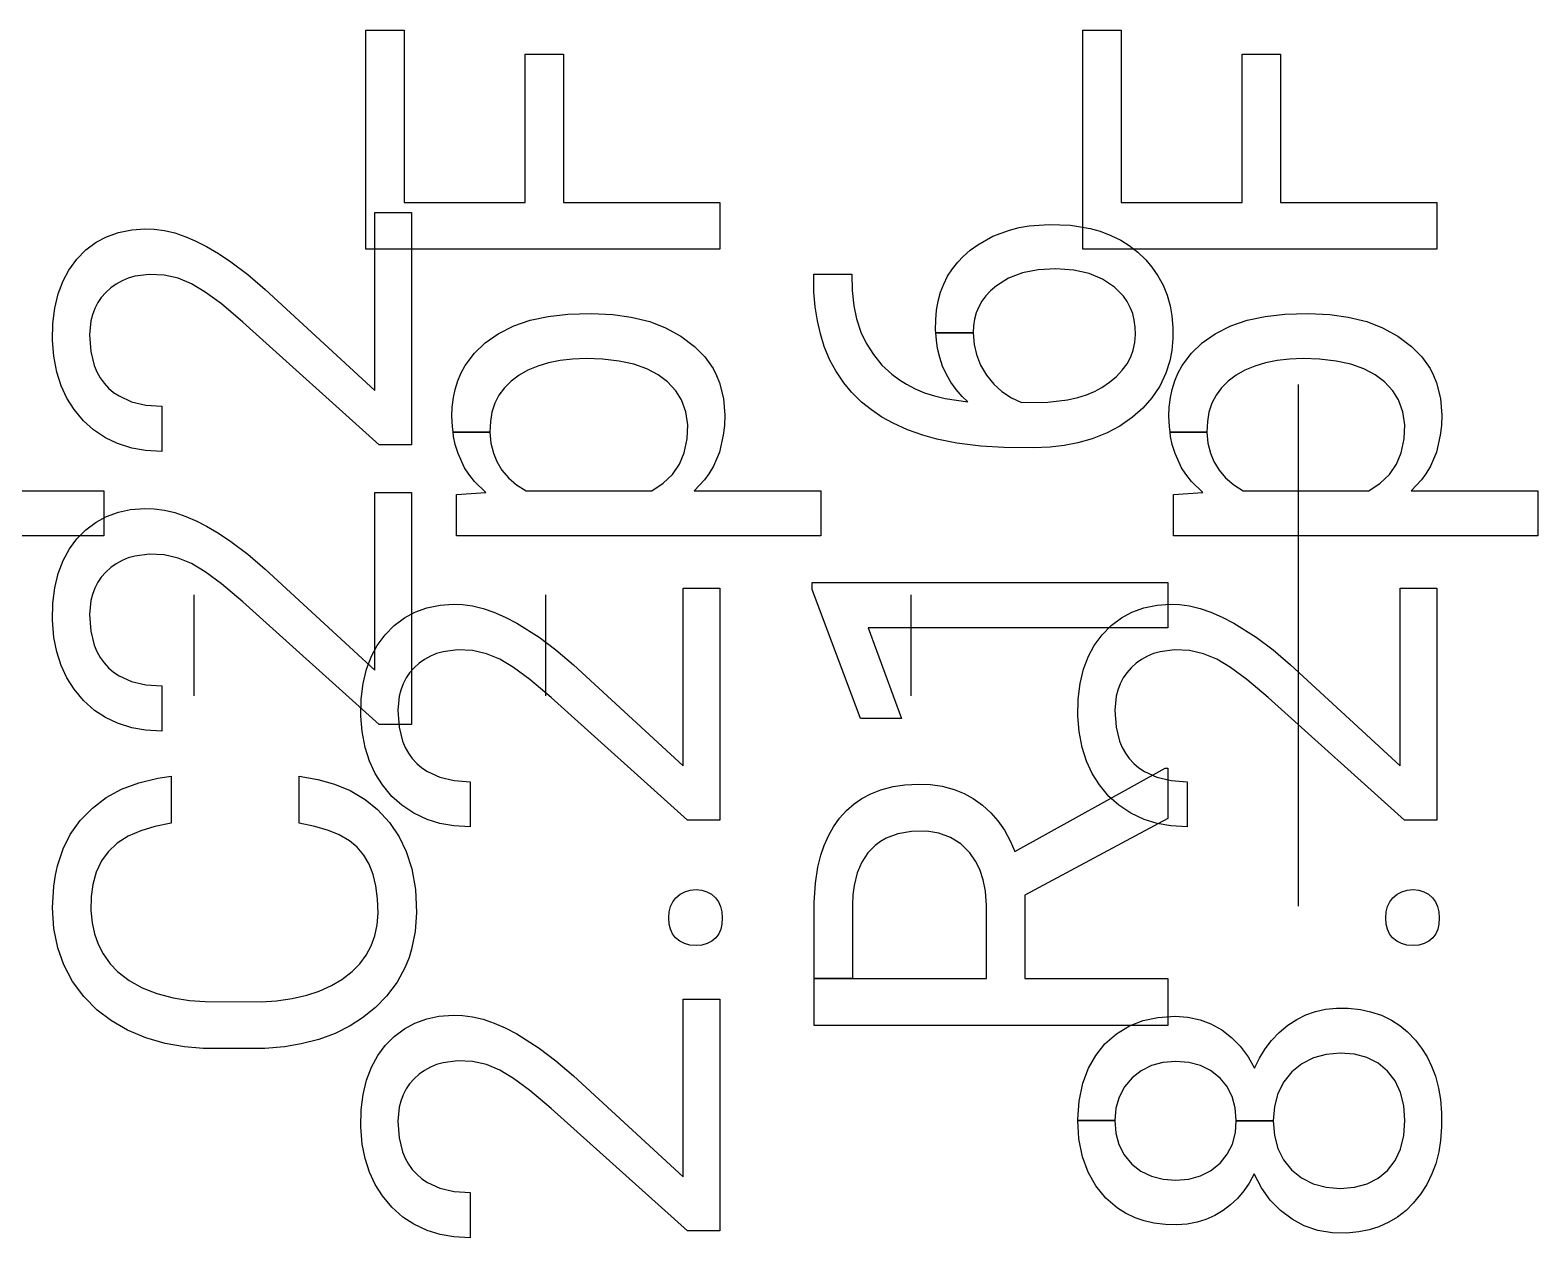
# Model space of a CAD drawing. Header units: inches. Extents: x 3.88 to 7.82, y -6.06 to -2.14.
# Drawn here: x 5.3761 to 5.5416, y -4.6123 to -4.4797 of the extents above; entities that cross this region are included whole.
import ezdxf

# ---------------------------------------------------------------- set-up
doc = ezdxf.new("R2010")
doc.units = ezdxf.units.IN
doc.header["$MEASUREMENT"] = 0
doc.layers.add('F.Silkscreen', color=41, linetype='CONTINUOUS', true_color=0xf2eda1)

msp = doc.modelspace()

# ---------------------------------------------------------------- linework, layer by layer
at = {"layer": 'F.Silkscreen', "linetype": 'CONTINUOUS'}
for p, q in [((5.41293, -4.50376), (5.41293, -4.4797)), ((5.41293, -4.4797), (5.41715, -4.4797)), ((5.41715, -4.4797), (5.41715, -4.49864)), ((5.49167, -4.50376), (5.49167, -4.4797)), ((5.49167, -4.4797), (5.49589, -4.4797)), ((5.49589, -4.4797), (5.49589, -4.49864)), ((5.43041, -4.49864), (5.43041, -4.48234)), ((5.43041, -4.48234), (5.43463, -4.48234)), ((5.43463, -4.48234), (5.43463, -4.49864)), ((5.50915, -4.49864), (5.50915, -4.48234)), ((5.50915, -4.48234), (5.51337, -4.48234)), ((5.51337, -4.48234), (5.51337, -4.49864)), ((5.41392, -4.51927), (5.41392, -4.49974)), ((5.41392, -4.49974), (5.41793, -4.49974)), ((5.41715, -4.49864), (5.43041, -4.49864)), ((5.41793, -4.49974), (5.41793, -4.52522)), ((5.43463, -4.49864), (5.45179, -4.49864)), ((5.45179, -4.49864), (5.45179, -4.50376)), ((5.49589, -4.49864), (5.50915, -4.49864)), ((5.51337, -4.49864), (5.53053, -4.49864)), ((5.53053, -4.49864), (5.53053, -4.50376)), ((5.38578, -4.50192), (5.38724, -4.50163)), ((5.38724, -4.50163), (5.38866, -4.50152)), ((5.38866, -4.50152), (5.38968, -4.50154)), ((5.38968, -4.50154), (5.3908, -4.50169)), ((5.3908, -4.50169), (5.39195, -4.50197)), ((5.48178, -4.50233), (5.48362, -4.50165)), ((5.48362, -4.50165), (5.48468, -4.50138)), ((5.48468, -4.50138), (5.48578, -4.50119)), ((5.48578, -4.50119), (5.48797, -4.50103)), ((5.48797, -4.50103), (5.49031, -4.50112)), ((5.49031, -4.50112), (5.49248, -4.50148)), ((5.49248, -4.50148), (5.49357, -4.50179)), ((5.49357, -4.50179), (5.49474, -4.50224)), ((5.38219, -4.50384), (5.38332, -4.503)), ((5.38332, -4.503), (5.38444, -4.50241)), ((5.38444, -4.50241), (5.38578, -4.50192)), ((5.39195, -4.50197), (5.39315, -4.50238)), ((5.39315, -4.50238), (5.39417, -4.50282)), ((5.39417, -4.50282), (5.39544, -4.50346)), ((5.39544, -4.50346), (5.39675, -4.50424)), ((5.4793, -4.50387), (5.48012, -4.50326)), ((5.48012, -4.50326), (5.48178, -4.50233)), ((5.49474, -4.50224), (5.49584, -4.50278)), ((5.49584, -4.50278), (5.49674, -4.50335)), ((5.49674, -4.50335), (5.4977, -4.50409)), ((5.38032, -4.50604), (5.38118, -4.50486)), ((5.38118, -4.50486), (5.38219, -4.50384)), ((5.39675, -4.50424), (5.39809, -4.50514)), ((5.39809, -4.50514), (5.39995, -4.50654)), ((5.45179, -4.50376), (5.41293, -4.50376)), ((5.47734, -4.50592), (5.47795, -4.50516)), ((5.47795, -4.50516), (5.47854, -4.50454)), ((5.47854, -4.50454), (5.4793, -4.50387)), ((5.53053, -4.50376), (5.49167, -4.50376)), ((5.4977, -4.50409), (5.49858, -4.50492)), ((5.49858, -4.50492), (5.49925, -4.50571)), ((5.37969, -4.50722), (5.38032, -4.50604)), ((5.38755, -4.50673), (5.38683, -4.50694)), ((5.38913, -4.50652), (5.38755, -4.50673)), ((5.39078, -4.5066), (5.38913, -4.50652)), ((5.3923, -4.50695), (5.39078, -4.5066)), ((5.39995, -4.50654), (5.40188, -4.50817)), ((5.46214, -4.50848), (5.46211, -4.5065)), ((5.46211, -4.5065), (5.46628, -4.5065)), ((5.46628, -4.5065), (5.46632, -4.50828)), ((5.47639, -4.50759), (5.47682, -4.50673)), ((5.47682, -4.50673), (5.47734, -4.50592)), ((5.48504, -4.50636), (5.48351, -4.50694)), ((5.48677, -4.50601), (5.48504, -4.50636)), ((5.48869, -4.5059), (5.48677, -4.50601)), ((5.49068, -4.50605), (5.48869, -4.5059)), ((5.49235, -4.50644), (5.49068, -4.50605)), ((5.49384, -4.50706), (5.49235, -4.50644)), ((5.49925, -4.50571), (5.49992, -4.50667)), ((5.49992, -4.50667), (5.50047, -4.5077)), ((5.37915, -4.50866), (5.37969, -4.50722)), ((5.38492, -4.508), (5.38437, -4.5085)), ((5.38551, -4.50758), (5.38492, -4.508)), ((5.38615, -4.50722), (5.38551, -4.50758)), ((5.38683, -4.50694), (5.38615, -4.50722)), ((5.39378, -4.50755), (5.3923, -4.50695)), ((5.39529, -4.50846), (5.39378, -4.50755)), ((5.39707, -4.50977), (5.39529, -4.50846)), ((5.40188, -4.50817), (5.41392, -4.51927)), ((5.46228, -4.51008), (5.46214, -4.50848)), ((5.46632, -4.50828), (5.46651, -4.50997)), ((5.47604, -4.50849), (5.47639, -4.50759)), ((5.48152, -4.50834), (5.48102, -4.50888)), ((5.48218, -4.50777), (5.48152, -4.50834)), ((5.48351, -4.50694), (5.48218, -4.50777)), ((5.49513, -4.50792), (5.49384, -4.50706)), ((5.49612, -4.50892), (5.49513, -4.50792)), ((5.50047, -4.5077), (5.50091, -4.50881)), ((5.37877, -4.51022), (5.37915, -4.50866)), ((5.38351, -4.5096), (5.38317, -4.51025)), ((5.38388, -4.50906), (5.38351, -4.5096)), ((5.38437, -4.5085), (5.38388, -4.50906)), ((5.39943, -4.51175), (5.39707, -4.50977)), ((5.46251, -4.51161), (5.46228, -4.51008)), ((5.46651, -4.50997), (5.46682, -4.51139)), ((5.4756, -4.51045), (5.47578, -4.50945)), ((5.47578, -4.50945), (5.47604, -4.50849)), ((5.48025, -4.51008), (5.47997, -4.51074)), ((5.48059, -4.50946), (5.48025, -4.51008)), ((5.48102, -4.50888), (5.48059, -4.50946)), ((5.49654, -4.50951), (5.49612, -4.50892)), ((5.49688, -4.51015), (5.49654, -4.50951)), ((5.50091, -4.50881), (5.50124, -4.50998)), ((5.50124, -4.50998), (5.50143, -4.51106)), ((5.37857, -4.51193), (5.37877, -4.51022)), ((5.38273, -4.51162), (5.38258, -4.51315)), ((5.3829, -4.51095), (5.38273, -4.51162)), ((5.38317, -4.51025), (5.3829, -4.51095)), ((5.41439, -4.52522), (5.39943, -4.51175)), ((5.42919, -4.51218), (5.43098, -4.51156)), ((5.43098, -4.51156), (5.43296, -4.51113)), ((5.43296, -4.51113), (5.43511, -4.51088)), ((5.43511, -4.51088), (5.43766, -4.51081)), ((5.43766, -4.51081), (5.44005, -4.51091)), ((5.44005, -4.51091), (5.44208, -4.5112)), ((5.44208, -4.5112), (5.44411, -4.51171)), ((5.44411, -4.51171), (5.44582, -4.51237)), ((5.46284, -4.51306), (5.46251, -4.51161)), ((5.46682, -4.51139), (5.4673, -4.51285)), ((5.4755, -4.51262), (5.47551, -4.5115)), ((5.47551, -4.5115), (5.4756, -4.51045)), ((5.47978, -4.51144), (5.47966, -4.51217)), ((5.47997, -4.51074), (5.47978, -4.51144)), ((5.49714, -4.51083), (5.49688, -4.51015)), ((5.49732, -4.51156), (5.49714, -4.51083)), ((5.49743, -4.51232), (5.49732, -4.51156)), ((5.50143, -4.51106), (5.50154, -4.51235)), ((5.50793, -4.51218), (5.50972, -4.51156)), ((5.50972, -4.51156), (5.5117, -4.51113)), ((5.5117, -4.51113), (5.51385, -4.51088)), ((5.51385, -4.51088), (5.5164, -4.51081)), ((5.5164, -4.51081), (5.51879, -4.51091)), ((5.51879, -4.51091), (5.52082, -4.5112)), ((5.52082, -4.5112), (5.52285, -4.51171)), ((5.52285, -4.51171), (5.52456, -4.51237)), ((5.37853, -4.51379), (5.37857, -4.51193)), ((5.38258, -4.51315), (5.38271, -4.515)), ((5.42604, -4.51403), (5.42745, -4.51305)), ((5.42745, -4.51305), (5.42919, -4.51218)), ((5.44582, -4.51237), (5.44751, -4.5133)), ((5.44751, -4.5133), (5.44901, -4.51442)), ((5.46327, -4.51443), (5.46284, -4.51306)), ((5.4673, -4.51285), (5.46788, -4.51408)), ((5.47552, -4.51295), (5.4755, -4.51262)), ((5.47558, -4.51373), (5.47552, -4.51295)), ((5.47552, -4.51295), (5.47963, -4.51295)), ((5.47963, -4.51295), (5.47552, -4.51295)), ((5.47966, -4.51217), (5.47963, -4.51295)), ((5.47963, -4.51295), (5.47972, -4.5142)), ((5.49739, -4.51401), (5.49746, -4.51313)), ((5.49746, -4.51313), (5.49743, -4.51232)), ((5.50154, -4.51235), (5.50155, -4.51355)), ((5.50478, -4.51403), (5.50619, -4.51305)), ((5.50619, -4.51305), (5.50793, -4.51218)), ((5.52456, -4.51237), (5.52625, -4.5133)), ((5.52625, -4.5133), (5.52775, -4.51442)), ((5.37866, -4.5155), (5.37853, -4.51379)), ((5.38271, -4.515), (5.3831, -4.51654)), ((5.42486, -4.51516), (5.42604, -4.51403)), ((5.44901, -4.51442), (5.45016, -4.51558)), ((5.4639, -4.51592), (5.46327, -4.51443)), ((5.46788, -4.51408), (5.46866, -4.51533)), ((5.47571, -4.51464), (5.47558, -4.51373)), ((5.47595, -4.51566), (5.47571, -4.51464)), ((5.47972, -4.5142), (5.47998, -4.51533)), ((5.49693, -4.51557), (5.4972, -4.51485)), ((5.4972, -4.51485), (5.49739, -4.51401)), ((5.50143, -4.51489), (5.50122, -4.51601)), ((5.50155, -4.51355), (5.50143, -4.51489)), ((5.5036, -4.51516), (5.50478, -4.51403)), ((5.52775, -4.51442), (5.5289, -4.51558)), ((5.37899, -4.51726), (5.37866, -4.5155)), ((5.3831, -4.51654), (5.38339, -4.51723)), ((5.42336, -4.51741), (5.42383, -4.51654)), ((5.42383, -4.51654), (5.42486, -4.51516)), ((5.4318, -4.51658), (5.43073, -4.51704)), ((5.43298, -4.51623), (5.4318, -4.51658)), ((5.43425, -4.51597), (5.43298, -4.51623)), ((5.43563, -4.51582), (5.43425, -4.51597)), ((5.43711, -4.51577), (5.43563, -4.51582)), ((5.43893, -4.51583), (5.43711, -4.51577)), ((5.44075, -4.51604), (5.43893, -4.51583)), ((5.44237, -4.51639), (5.44075, -4.51604)), ((5.44379, -4.51689), (5.44237, -4.51639)), ((5.45016, -4.51558), (5.45106, -4.51687)), ((5.46454, -4.51712), (5.4639, -4.51592)), ((5.46866, -4.51533), (5.4696, -4.51647)), ((5.4696, -4.51647), (5.47069, -4.51748)), ((5.47627, -4.51661), (5.47595, -4.51566)), ((5.47668, -4.51752), (5.47627, -4.51661)), ((5.47998, -4.51533), (5.48043, -4.51648)), ((5.48043, -4.51648), (5.48108, -4.51757)), ((5.496, -4.51704), (5.49653, -4.51633)), ((5.49653, -4.51633), (5.49693, -4.51557)), ((5.50122, -4.51601), (5.50079, -4.51737)), ((5.5021, -4.51741), (5.50257, -4.51654)), ((5.50257, -4.51654), (5.5036, -4.51516)), ((5.51054, -4.51658), (5.50947, -4.51704)), ((5.51172, -4.51623), (5.51054, -4.51658)), ((5.51299, -4.51597), (5.51172, -4.51623)), ((5.51437, -4.51582), (5.51299, -4.51597)), ((5.51585, -4.51577), (5.51437, -4.51582)), ((5.51767, -4.51583), (5.51585, -4.51577)), ((5.51949, -4.51604), (5.51767, -4.51583)), ((5.52111, -4.51639), (5.51949, -4.51604)), ((5.52253, -4.51689), (5.52111, -4.51639)), ((5.5289, -4.51558), (5.5298, -4.51687)), ((5.37946, -4.51874), (5.37899, -4.51726)), ((5.38339, -4.51723), (5.38375, -4.51787)), ((5.38375, -4.51787), (5.38418, -4.51846)), ((5.42273, -4.51917), (5.42303, -4.5182)), ((5.42303, -4.5182), (5.42336, -4.51741)), ((5.42888, -4.51825), (5.42815, -4.51898)), ((5.42975, -4.5176), (5.42888, -4.51825)), ((5.43073, -4.51704), (5.42975, -4.5176)), ((5.44503, -4.51754), (5.44379, -4.51689)), ((5.44607, -4.51833), (5.44503, -4.51754)), ((5.44697, -4.5193), (5.44607, -4.51833)), ((5.45106, -4.51687), (5.45145, -4.51763)), ((5.45145, -4.51763), (5.45177, -4.51842)), ((5.46541, -4.51842), (5.46454, -4.51712)), ((5.47069, -4.51748), (5.47153, -4.5181)), ((5.47153, -4.5181), (5.4723, -4.51858)), ((5.47717, -4.51837), (5.47668, -4.51752)), ((5.47774, -4.51917), (5.47717, -4.51837)), ((5.48108, -4.51757), (5.48188, -4.51856)), ((5.49375, -4.51893), (5.4946, -4.51836)), ((5.4946, -4.51836), (5.49536, -4.51772)), ((5.49536, -4.51772), (5.496, -4.51704)), ((5.50079, -4.51737), (5.50012, -4.51878)), ((5.50147, -4.51917), (5.50177, -4.5182)), ((5.50177, -4.5182), (5.5021, -4.51741)), ((5.50762, -4.51825), (5.50689, -4.51898)), ((5.50849, -4.5176), (5.50762, -4.51825)), ((5.50947, -4.51704), (5.50849, -4.5176)), ((5.52377, -4.51754), (5.52253, -4.51689)), ((5.52481, -4.51833), (5.52377, -4.51754)), ((5.52571, -4.5193), (5.52481, -4.51833)), ((5.5298, -4.51687), (5.53019, -4.51763)), ((5.53019, -4.51763), (5.53051, -4.51842)), ((5.38009, -4.52011), (5.37946, -4.51874)), ((5.38418, -4.51846), (5.38467, -4.519)), ((5.38467, -4.519), (5.38522, -4.51947)), ((5.38522, -4.51947), (5.38583, -4.51987)), ((5.38583, -4.51987), (5.38719, -4.5205)), ((5.42242, -4.52111), (5.42254, -4.52004)), ((5.42254, -4.52004), (5.42273, -4.51917)), ((5.42755, -4.51978), (5.4271, -4.52067)), ((5.42815, -4.51898), (5.42755, -4.51978)), ((5.44759, -4.5203), (5.44697, -4.5193)), ((5.45177, -4.51842), (5.4522, -4.52013)), ((5.46626, -4.51945), (5.46541, -4.51842)), ((5.46737, -4.52055), (5.46626, -4.51945)), ((5.4723, -4.51858), (5.47326, -4.51908)), ((5.47326, -4.51908), (5.47428, -4.51951)), ((5.47428, -4.51951), (5.47537, -4.51986)), ((5.47537, -4.51986), (5.47653, -4.52015)), ((5.4784, -4.51992), (5.47774, -4.51917)), ((5.47904, -4.52051), (5.4784, -4.51992)), ((5.48188, -4.51856), (5.48278, -4.51939)), ((5.48278, -4.51939), (5.48385, -4.52009)), ((5.49, -4.52031), (5.49112, -4.52005)), ((5.49112, -4.52005), (5.49206, -4.51974)), ((5.49206, -4.51974), (5.49293, -4.51937)), ((5.49293, -4.51937), (5.49375, -4.51893)), ((5.50012, -4.51878), (5.49924, -4.52009)), ((5.50116, -4.52111), (5.50128, -4.52004)), ((5.50128, -4.52004), (5.50147, -4.51917)), ((5.50629, -4.51978), (5.50584, -4.52067)), ((5.50689, -4.51898), (5.50629, -4.51978)), ((5.51535, -4.57587), (5.51535, -4.51862)), ((5.52633, -4.5203), (5.52571, -4.5193)), ((5.53051, -4.51842), (5.53094, -4.52013)), ((5.38088, -4.52136), (5.38009, -4.52011)), ((5.38193, -4.52261), (5.38088, -4.52136)), ((5.38719, -4.5205), (5.38876, -4.52088)), ((5.38876, -4.52088), (5.39053, -4.521)), ((5.39053, -4.521), (5.39053, -4.52597)), ((5.42238, -4.52207), (5.42242, -4.52111)), ((5.42678, -4.52163), (5.4266, -4.52267)), ((5.4271, -4.52067), (5.42678, -4.52163)), ((5.44807, -4.52161), (5.44759, -4.5203)), ((5.44828, -4.52305), (5.44807, -4.52161)), ((5.4522, -4.52013), (5.45234, -4.52199)), ((5.46844, -4.5214), (5.46737, -4.52055)), ((5.4696, -4.52218), (5.46844, -4.5214)), ((5.47653, -4.52015), (5.47904, -4.52051)), ((5.48385, -4.52009), (5.48494, -4.52059)), ((5.48494, -4.52059), (5.48782, -4.52056)), ((5.48782, -4.52056), (5.49, -4.52031)), ((5.49827, -4.52119), (5.49713, -4.52219)), ((5.49924, -4.52009), (5.49827, -4.52119)), ((5.50112, -4.52207), (5.50116, -4.52111)), ((5.50552, -4.52163), (5.50534, -4.52267)), ((5.50584, -4.52067), (5.50552, -4.52163)), ((5.52681, -4.52161), (5.52633, -4.5203)), ((5.52702, -4.52305), (5.52681, -4.52161)), ((5.53094, -4.52013), (5.53108, -4.52199)), ((5.38303, -4.52359), (5.38193, -4.52261)), ((5.42243, -4.52322), (5.42238, -4.52207)), ((5.4225, -4.52384), (5.42243, -4.52322)), ((5.4266, -4.52267), (5.42656, -4.52384)), ((5.44823, -4.52459), (5.44828, -4.52305)), ((5.4523, -4.52312), (5.45218, -4.52419)), ((5.45234, -4.52199), (5.4523, -4.52312)), ((5.47084, -4.52287), (5.4696, -4.52218)), ((5.47241, -4.52358), (5.47084, -4.52287)), ((5.49572, -4.52317), (5.49434, -4.52391)), ((5.49713, -4.52219), (5.49572, -4.52317)), ((5.50117, -4.52322), (5.50112, -4.52207)), ((5.50124, -4.52384), (5.50117, -4.52322)), ((5.50534, -4.52267), (5.5053, -4.52384)), ((5.52697, -4.52459), (5.52702, -4.52305)), ((5.53104, -4.52311), (5.53092, -4.52419)), ((5.53108, -4.52199), (5.53104, -4.52311)), ((5.38435, -4.52447), (5.38303, -4.52359)), ((5.38566, -4.5251), (5.38435, -4.52447)), ((5.42256, -4.52431), (5.4225, -4.52384)), ((5.4225, -4.52384), (5.42656, -4.52384)), ((5.42656, -4.52384), (5.4225, -4.52384)), ((5.42275, -4.5252), (5.42256, -4.52431)), ((5.42656, -4.52384), (5.42667, -4.52504)), ((5.42667, -4.52504), (5.42694, -4.52615)), ((5.4479, -4.52611), (5.44823, -4.52459)), ((5.45218, -4.52419), (5.45175, -4.52604)), ((5.47409, -4.52418), (5.47241, -4.52358)), ((5.47563, -4.52461), (5.47409, -4.52418)), ((5.47782, -4.52506), (5.47563, -4.52461)), ((5.49111, -4.52502), (5.48962, -4.52531)), ((5.4927, -4.52457), (5.49111, -4.52502)), ((5.49434, -4.52391), (5.4927, -4.52457)), ((5.5013, -4.52431), (5.50124, -4.52384)), ((5.50124, -4.52384), (5.5053, -4.52384)), ((5.5053, -4.52384), (5.50124, -4.52384)), ((5.50149, -4.5252), (5.5013, -4.52431)), ((5.5053, -4.52384), (5.50541, -4.52504)), ((5.50541, -4.52504), (5.50568, -4.52615)), ((5.52664, -4.52611), (5.52697, -4.52459)), ((5.53092, -4.52419), (5.53049, -4.52604)), ((5.38722, -4.52559), (5.38566, -4.5251)), ((5.38874, -4.52586), (5.38722, -4.52559)), ((5.39053, -4.52597), (5.38874, -4.52586)), ((5.41793, -4.52522), (5.41439, -4.52522)), ((5.42305, -4.52619), (5.42275, -4.5252)), ((5.42377, -4.52775), (5.42305, -4.52619)), ((5.42694, -4.52615), (5.42732, -4.52706)), ((5.44736, -4.52736), (5.4479, -4.52611)), ((5.45175, -4.52604), (5.4511, -4.52758)), ((5.48047, -4.52539), (5.47782, -4.52506)), ((5.48299, -4.52553), (5.48047, -4.52539)), ((5.4862, -4.52555), (5.48299, -4.52553)), ((5.48806, -4.52548), (5.4862, -4.52555)), ((5.48962, -4.52531), (5.48806, -4.52548)), ((5.50179, -4.52619), (5.50149, -4.5252)), ((5.50251, -4.52775), (5.50179, -4.52619)), ((5.50568, -4.52615), (5.50606, -4.52706)), ((5.5261, -4.52736), (5.52664, -4.52611)), ((5.53049, -4.52604), (5.52984, -4.52758)), ((5.42423, -4.52846), (5.42377, -4.52775)), ((5.42732, -4.52706), (5.42788, -4.528)), ((5.42788, -4.528), (5.42861, -4.52886)), ((5.44659, -4.52848), (5.44736, -4.52736)), ((5.4511, -4.52758), (5.45061, -4.52841)), ((5.50297, -4.52846), (5.50251, -4.52775)), ((5.50606, -4.52706), (5.50662, -4.528)), ((5.50662, -4.528), (5.50735, -4.52886)), ((5.52533, -4.52848), (5.5261, -4.52736)), ((5.52984, -4.52758), (5.52935, -4.52841)), ((5.42485, -4.52925), (5.42423, -4.52846)), ((5.42612, -4.53045), (5.42485, -4.52925)), ((5.42861, -4.52886), (5.42949, -4.52962)), ((5.42949, -4.52962), (5.43053, -4.5303)), ((5.44435, -4.5303), (5.44559, -4.52945)), ((5.44559, -4.52945), (5.44659, -4.52848)), ((5.45013, -4.52908), (5.449, -4.5303)), ((5.45061, -4.52841), (5.45013, -4.52908)), ((5.50359, -4.52925), (5.50297, -4.52846)), ((5.50486, -4.53045), (5.50359, -4.52925)), ((5.50735, -4.52886), (5.50823, -4.52962)), ((5.50823, -4.52962), (5.50927, -4.53029)), ((5.52309, -4.53029), (5.52433, -4.52945)), ((5.52433, -4.52945), (5.52533, -4.52848)), ((5.52887, -4.52908), (5.52774, -4.53029)), ((5.52935, -4.52841), (5.52887, -4.52908)), ((5.37026, -4.5303), (5.38415, -4.5303)), ((5.38415, -4.5303), (5.38415, -4.53522)), ((5.41392, -4.54998), (5.41392, -4.53045)), ((5.41392, -4.53045), (5.41793, -4.53045)), ((5.41793, -4.53045), (5.41793, -4.55593)), ((5.42289, -4.53069), (5.42612, -4.53045)), ((5.42289, -4.53522), (5.42289, -4.53069)), ((5.43053, -4.5303), (5.44435, -4.5303)), ((5.449, -4.5303), (5.46289, -4.5303)), ((5.46289, -4.5303), (5.46289, -4.53522)), ((5.50163, -4.53069), (5.50486, -4.53045)), ((5.50163, -4.53522), (5.50163, -4.53069)), ((5.50927, -4.53029), (5.52309, -4.53029)), ((5.52774, -4.53029), (5.54163, -4.53029)), ((5.54163, -4.53029), (5.54163, -4.53522)), ((5.38332, -4.53371), (5.38444, -4.53311)), ((5.38444, -4.53311), (5.38578, -4.53263)), ((5.38578, -4.53263), (5.3871, -4.53235)), ((5.3871, -4.53235), (5.38866, -4.53223)), ((5.38866, -4.53223), (5.38968, -4.53225)), ((5.38968, -4.53225), (5.3908, -4.5324)), ((5.3908, -4.5324), (5.39195, -4.53268)), ((5.39195, -4.53268), (5.39315, -4.53309)), ((5.39315, -4.53309), (5.39438, -4.53363)), ((5.38118, -4.53557), (5.38219, -4.53455)), ((5.38219, -4.53455), (5.38332, -4.53371)), ((5.39438, -4.53363), (5.39544, -4.53417)), ((5.39544, -4.53417), (5.39675, -4.53494)), ((5.39675, -4.53494), (5.39809, -4.53585)), ((5.38415, -4.53522), (5.34415, -4.53522)), ((5.38039, -4.53664), (5.38118, -4.53557)), ((5.39809, -4.53585), (5.39995, -4.53725)), ((5.46289, -4.53522), (5.42289, -4.53522)), ((5.54163, -4.53522), (5.50163, -4.53522)), ((5.37915, -4.53937), (5.37969, -4.53793)), ((5.37969, -4.53793), (5.38039, -4.53664)), ((5.38615, -4.53793), (5.38551, -4.53829)), ((5.38683, -4.53765), (5.38615, -4.53793)), ((5.38755, -4.53744), (5.38683, -4.53765)), ((5.38913, -4.53723), (5.38755, -4.53744)), ((5.39078, -4.53731), (5.38913, -4.53723)), ((5.3923, -4.53766), (5.39078, -4.53731)), ((5.39378, -4.53826), (5.3923, -4.53766)), ((5.39529, -4.53917), (5.39378, -4.53826)), ((5.39995, -4.53725), (5.40188, -4.53888)), ((5.37877, -4.54093), (5.37915, -4.53937)), ((5.38388, -4.53977), (5.38351, -4.54031)), ((5.38437, -4.53921), (5.38388, -4.53977)), ((5.38492, -4.53871), (5.38437, -4.53921)), ((5.38551, -4.53829), (5.38492, -4.53871)), ((5.39707, -4.54048), (5.39529, -4.53917)), ((5.40188, -4.53888), (5.41392, -4.54998)), ((5.37857, -4.54263), (5.37877, -4.54093)), ((5.38317, -4.54096), (5.3829, -4.54166)), ((5.38351, -4.54031), (5.38317, -4.54096)), ((5.39943, -4.54246), (5.39707, -4.54048)), ((5.44778, -4.56049), (5.44778, -4.54096)), ((5.44778, -4.54096), (5.45179, -4.54096)), ((5.45179, -4.54096), (5.45179, -4.56644)), ((5.46195, -4.5411), (5.46195, -4.54035)), ((5.46195, -4.54035), (5.501, -4.54035)), ((5.46726, -4.55527), (5.46195, -4.5411)), ((5.501, -4.54035), (5.501, -4.54531)), ((5.52652, -4.56049), (5.52652, -4.54096)), ((5.52652, -4.54096), (5.53053, -4.54096)), ((5.53053, -4.54096), (5.53053, -4.56644)), ((5.37853, -4.54449), (5.37857, -4.54263)), ((5.38273, -4.54233), (5.38258, -4.54386)), ((5.3829, -4.54166), (5.38273, -4.54233)), ((5.39409, -4.55278), (5.39409, -4.54171)), ((5.41439, -4.55593), (5.39943, -4.54246)), ((5.4183, -4.54362), (5.41964, -4.54314)), ((5.41964, -4.54314), (5.4211, -4.54285)), ((5.4211, -4.54285), (5.42252, -4.54274)), ((5.42252, -4.54274), (5.42354, -4.54276)), ((5.42354, -4.54276), (5.42465, -4.54291)), ((5.42465, -4.54291), (5.42581, -4.54319)), ((5.42581, -4.54319), (5.427, -4.5436)), ((5.43268, -4.55278), (5.43268, -4.54171)), ((5.47283, -4.55278), (5.47283, -4.54171)), ((5.49704, -4.54362), (5.49838, -4.54314)), ((5.49838, -4.54314), (5.49984, -4.54285)), ((5.49984, -4.54285), (5.50126, -4.54274)), ((5.50126, -4.54274), (5.50228, -4.54276)), ((5.50228, -4.54276), (5.50339, -4.54291)), ((5.50339, -4.54291), (5.50455, -4.54319)), ((5.50455, -4.54319), (5.50574, -4.5436)), ((5.37868, -4.54638), (5.37853, -4.54449)), ((5.38258, -4.54386), (5.38271, -4.5457)), ((5.41605, -4.54506), (5.41718, -4.54422)), ((5.41718, -4.54422), (5.4183, -4.54362)), ((5.427, -4.5436), (5.42824, -4.54414)), ((5.42824, -4.54414), (5.42951, -4.5448)), ((5.42951, -4.5448), (5.43195, -4.54636)), ((5.49479, -4.54506), (5.49592, -4.54422)), ((5.49592, -4.54422), (5.49704, -4.54362)), ((5.50574, -4.5436), (5.50698, -4.54414)), ((5.50698, -4.54414), (5.50825, -4.5448)), ((5.50825, -4.5448), (5.51069, -4.54636)), ((5.37899, -4.54797), (5.37868, -4.54638)), ((5.38271, -4.5457), (5.3831, -4.54724)), ((5.41418, -4.54726), (5.41504, -4.54608)), ((5.41504, -4.54608), (5.41605, -4.54506)), ((5.43195, -4.54636), (5.43381, -4.54776)), ((5.501, -4.54531), (5.46809, -4.54531)), ((5.46809, -4.54531), (5.47175, -4.55527)), ((5.49292, -4.54726), (5.49378, -4.54608)), ((5.49378, -4.54608), (5.49479, -4.54506)), ((5.51069, -4.54636), (5.51255, -4.54776)), ((5.37946, -4.54945), (5.37899, -4.54797)), ((5.3831, -4.54724), (5.38339, -4.54794)), ((5.38339, -4.54794), (5.38375, -4.54858)), ((5.41355, -4.54844), (5.41418, -4.54726)), ((5.42069, -4.54816), (5.42001, -4.54844)), ((5.42141, -4.54795), (5.42069, -4.54816)), ((5.42299, -4.54774), (5.42141, -4.54795)), ((5.42464, -4.54782), (5.42299, -4.54774)), ((5.42616, -4.54817), (5.42464, -4.54782)), ((5.42764, -4.54877), (5.42616, -4.54817)), ((5.43381, -4.54776), (5.43574, -4.54939)), ((5.49229, -4.54844), (5.49292, -4.54726)), ((5.49943, -4.54816), (5.49875, -4.54844)), ((5.50015, -4.54795), (5.49943, -4.54816)), ((5.50173, -4.54774), (5.50015, -4.54795)), ((5.50338, -4.54782), (5.50173, -4.54774)), ((5.5049, -4.54817), (5.50338, -4.54782)), ((5.50638, -4.54877), (5.5049, -4.54817)), ((5.51255, -4.54776), (5.51448, -4.54939)), ((5.38009, -4.55082), (5.37946, -4.54945)), ((5.38375, -4.54858), (5.38418, -4.54917)), ((5.38418, -4.54917), (5.38467, -4.54971)), ((5.38467, -4.54971), (5.38522, -4.55018)), ((5.413, -4.54988), (5.41355, -4.54844)), ((5.41823, -4.54972), (5.41774, -4.55028)), ((5.41878, -4.54922), (5.41823, -4.54972)), ((5.41937, -4.5488), (5.41878, -4.54922)), ((5.42001, -4.54844), (5.41937, -4.5488)), ((5.42915, -4.54968), (5.42764, -4.54877)), ((5.43093, -4.55099), (5.42915, -4.54968)), ((5.43574, -4.54939), (5.44778, -4.56049)), ((5.49174, -4.54988), (5.49229, -4.54844)), ((5.49697, -4.54972), (5.49648, -4.55028)), ((5.49752, -4.54922), (5.49697, -4.54972)), ((5.49811, -4.5488), (5.49752, -4.54922)), ((5.49875, -4.54844), (5.49811, -4.5488)), ((5.50789, -4.54968), (5.50638, -4.54877)), ((5.50967, -4.55099), (5.50789, -4.54968)), ((5.51448, -4.54939), (5.52652, -4.56049)), ((5.38088, -4.55207), (5.38009, -4.55082)), ((5.38522, -4.55018), (5.38583, -4.55058)), ((5.38583, -4.55058), (5.38719, -4.55121)), ((5.38719, -4.55121), (5.38876, -4.55159)), ((5.41243, -4.55315), (5.41263, -4.55144)), ((5.41263, -4.55144), (5.413, -4.54988)), ((5.41703, -4.55147), (5.41676, -4.55217)), ((5.41737, -4.55082), (5.41703, -4.55147)), ((5.41774, -4.55028), (5.41737, -4.55082)), ((5.43329, -4.55297), (5.43093, -4.55099)), ((5.49117, -4.55315), (5.49137, -4.55144)), ((5.49137, -4.55144), (5.49174, -4.54988)), ((5.49577, -4.55147), (5.4955, -4.55217)), ((5.49611, -4.55082), (5.49577, -4.55147)), ((5.49648, -4.55028), (5.49611, -4.55082)), ((5.51203, -4.55297), (5.50967, -4.55099)), ((5.38193, -4.55332), (5.38088, -4.55207)), ((5.38876, -4.55159), (5.39053, -4.55171)), ((5.39053, -4.55171), (5.39053, -4.55667)), ((5.41239, -4.55501), (5.41243, -4.55315)), ((5.41659, -4.55284), (5.41644, -4.55437)), ((5.41676, -4.55217), (5.41659, -4.55284)), ((5.44825, -4.56644), (5.43329, -4.55297)), ((5.49113, -4.55501), (5.49117, -4.55315)), ((5.49533, -4.55284), (5.49518, -4.55437)), ((5.4955, -4.55217), (5.49533, -4.55284)), ((5.52699, -4.56644), (5.51203, -4.55297)), ((5.38314, -4.55439), (5.38193, -4.55332)), ((5.38435, -4.55518), (5.38314, -4.55439)), ((5.41644, -4.55437), (5.41657, -4.55622)), ((5.49518, -4.55437), (5.49531, -4.55622)), ((5.38566, -4.55581), (5.38435, -4.55518)), ((5.38722, -4.5563), (5.38566, -4.55581)), ((5.38874, -4.55657), (5.38722, -4.5563)), ((5.41252, -4.55672), (5.41239, -4.55501)), ((5.41793, -4.55593), (5.41439, -4.55593)), ((5.41657, -4.55622), (5.41696, -4.55776)), ((5.47175, -4.55527), (5.46726, -4.55527)), ((5.49126, -4.55672), (5.49113, -4.55501)), ((5.49531, -4.55622), (5.4957, -4.55776)), ((5.39053, -4.55667), (5.38874, -4.55657)), ((5.41285, -4.55848), (5.41252, -4.55672)), ((5.41696, -4.55776), (5.41725, -4.55845)), ((5.49159, -4.55848), (5.49126, -4.55672)), ((5.4957, -4.55776), (5.49599, -4.55845)), ((5.41332, -4.55996), (5.41285, -4.55848)), ((5.41725, -4.55845), (5.41761, -4.55909)), ((5.41761, -4.55909), (5.41803, -4.55968)), ((5.41803, -4.55968), (5.41852, -4.56022)), ((5.49206, -4.55996), (5.49159, -4.55848)), ((5.49599, -4.55845), (5.49635, -4.55909)), ((5.49635, -4.55909), (5.49677, -4.55968)), ((5.49677, -4.55968), (5.49726, -4.56022)), ((5.41395, -4.56133), (5.41332, -4.55996)), ((5.41474, -4.56258), (5.41395, -4.56133)), ((5.41852, -4.56022), (5.41908, -4.56069)), ((5.41908, -4.56069), (5.41969, -4.56109)), ((5.41969, -4.56109), (5.42105, -4.56172)), ((5.48419, -4.56988), (5.50069, -4.56075)), ((5.49269, -4.56133), (5.49206, -4.55996)), ((5.49348, -4.56258), (5.49269, -4.56133)), ((5.49726, -4.56022), (5.49782, -4.56069)), ((5.49782, -4.56069), (5.49843, -4.56109)), ((5.49843, -4.56109), (5.49979, -4.56172)), ((5.50069, -4.56075), (5.501, -4.56075)), ((5.501, -4.56075), (5.501, -4.56626)), ((5.38441, -4.56397), (5.38611, -4.56304)), ((5.38611, -4.56304), (5.388, -4.56233)), ((5.388, -4.56233), (5.39007, -4.56184)), ((5.39007, -4.56184), (5.39156, -4.56163)), ((5.39156, -4.56163), (5.39156, -4.56679)), ((5.40561, -4.56679), (5.40561, -4.56163)), ((5.40561, -4.56163), (5.40764, -4.56197)), ((5.40764, -4.56197), (5.4095, -4.56249)), ((5.4095, -4.56249), (5.4112, -4.5632)), ((5.41579, -4.56383), (5.41474, -4.56258)), ((5.42105, -4.56172), (5.42262, -4.5621)), ((5.42262, -4.5621), (5.42439, -4.56222)), ((5.42439, -4.56222), (5.42439, -4.56718)), ((5.46839, -4.56354), (5.46949, -4.56311)), ((5.46949, -4.56311), (5.47083, -4.56276)), ((5.47083, -4.56276), (5.47211, -4.56257)), ((5.47211, -4.56257), (5.47366, -4.56248)), ((5.47366, -4.56248), (5.47495, -4.56253)), ((5.47495, -4.56253), (5.47622, -4.56271)), ((5.47622, -4.56271), (5.47752, -4.56306)), ((5.47752, -4.56306), (5.47865, -4.56352)), ((5.49453, -4.56383), (5.49348, -4.56258)), ((5.49979, -4.56172), (5.50136, -4.5621)), ((5.50136, -4.5621), (5.50313, -4.56222)), ((5.50313, -4.56222), (5.50313, -4.56718)), ((5.3829, -4.56512), (5.38441, -4.56397)), ((5.4112, -4.5632), (5.41287, -4.56419)), ((5.41287, -4.56419), (5.41422, -4.56529)), ((5.41689, -4.56481), (5.41579, -4.56383)), ((5.46572, -4.56539), (5.46656, -4.56464)), ((5.46656, -4.56464), (5.46738, -4.56408)), ((5.46738, -4.56408), (5.46839, -4.56354)), ((5.47865, -4.56352), (5.47963, -4.56406)), ((5.47963, -4.56406), (5.48064, -4.56479)), ((5.49563, -4.56481), (5.49453, -4.56383)), ((5.38157, -4.56648), (5.3829, -4.56512)), ((5.41422, -4.56529), (5.41551, -4.56669)), ((5.41821, -4.56569), (5.41689, -4.56481)), ((5.41965, -4.56637), (5.41821, -4.56569)), ((5.42107, -4.56681), (5.41965, -4.56637)), ((5.46428, -4.56719), (5.46495, -4.56624)), ((5.46495, -4.56624), (5.46572, -4.56539)), ((5.48064, -4.56479), (5.48156, -4.56564)), ((5.48156, -4.56564), (5.48232, -4.56651)), ((5.501, -4.56626), (5.4853, -4.57468)), ((5.49695, -4.56569), (5.49563, -4.56481)), ((5.49839, -4.56637), (5.49695, -4.56569)), ((5.49982, -4.56681), (5.49839, -4.56637)), ((5.37968, -4.56959), (5.38047, -4.56803)), ((5.38047, -4.56803), (5.38157, -4.56648)), ((5.3882, -4.5676), (5.38684, -4.56819)), ((5.38977, -4.56713), (5.3882, -4.5676)), ((5.39156, -4.56679), (5.38977, -4.56713)), ((5.40731, -4.56713), (5.40561, -4.56679)), ((5.40881, -4.56757), (5.40731, -4.56713)), ((5.41, -4.56807), (5.40881, -4.56757)), ((5.41112, -4.56872), (5.41, -4.56807)), ((5.41551, -4.56669), (5.41658, -4.56827)), ((5.4226, -4.56708), (5.42107, -4.56681)), ((5.42439, -4.56718), (5.4226, -4.56708)), ((5.45179, -4.56644), (5.44825, -4.56644)), ((5.46376, -4.5681), (5.46428, -4.56719)), ((5.47136, -4.56794), (5.47005, -4.56843)), ((5.47285, -4.56768), (5.47136, -4.56794)), ((5.47455, -4.56766), (5.47285, -4.56768)), ((5.47586, -4.56788), (5.47455, -4.56766)), ((5.47714, -4.56835), (5.47586, -4.56788)), ((5.48232, -4.56651), (5.48305, -4.56756)), ((5.48305, -4.56756), (5.48369, -4.56872)), ((5.50134, -4.56708), (5.49982, -4.56681)), ((5.50313, -4.56718), (5.50134, -4.56708)), ((5.53053, -4.56644), (5.52699, -4.56644)), ((5.37905, -4.57147), (5.37968, -4.56959)), ((5.38562, -4.56898), (5.38463, -4.56992)), ((5.38684, -4.56819), (5.38562, -4.56898)), ((5.41196, -4.56941), (5.41112, -4.56872)), ((5.41269, -4.57027), (5.41196, -4.56941)), ((5.41658, -4.56827), (5.41735, -4.56987)), ((5.46289, -4.57029), (5.46326, -4.56923)), ((5.46326, -4.56923), (5.46376, -4.5681)), ((5.46886, -4.56921), (5.46805, -4.57004)), ((5.46943, -4.56878), (5.46886, -4.56921)), ((5.47005, -4.56843), (5.46943, -4.56878)), ((5.47826, -4.56906), (5.47714, -4.56835)), ((5.47924, -4.57002), (5.47826, -4.56906)), ((5.48369, -4.56872), (5.48419, -4.56988)), ((5.38391, -4.57092), (5.38333, -4.57217)), ((5.38463, -4.56992), (5.38391, -4.57092)), ((5.41328, -4.57126), (5.41269, -4.57027)), ((5.41373, -4.5724), (5.41328, -4.57126)), ((5.41735, -4.56987), (5.41797, -4.57179)), ((5.46257, -4.5716), (5.46289, -4.57029)), ((5.4674, -4.57105), (5.4669, -4.57221)), ((5.46805, -4.57004), (5.4674, -4.57105)), ((5.47988, -4.57094), (5.47924, -4.57002)), ((5.48035, -4.57187), (5.47988, -4.57094)), ((5.37865, -4.57369), (5.37883, -4.57247)), ((5.37883, -4.57247), (5.37905, -4.57147)), ((5.38333, -4.57217), (5.38296, -4.57349)), ((5.41404, -4.57367), (5.41373, -4.5724)), ((5.41797, -4.57179), (5.41837, -4.57407)), ((5.46229, -4.57337), (5.46257, -4.5716)), ((5.4669, -4.57221), (5.46655, -4.57363)), ((5.48073, -4.573), (5.48035, -4.57187)), ((5.48097, -4.57424), (5.48073, -4.573)), ((5.37852, -4.57607), (5.37865, -4.57369)), ((5.38296, -4.57349), (5.38278, -4.57483)), ((5.41422, -4.57508), (5.41404, -4.57367)), ((5.41837, -4.57407), (5.41848, -4.57657)), ((5.44696, -4.57496), (5.44744, -4.57457)), ((5.44744, -4.57457), (5.44797, -4.5743)), ((5.44797, -4.5743), (5.44855, -4.57413)), ((5.44855, -4.57413), (5.44919, -4.57407)), ((5.44919, -4.57407), (5.44981, -4.57413)), ((5.44981, -4.57413), (5.45038, -4.5743)), ((5.45038, -4.5743), (5.45089, -4.57457)), ((5.45089, -4.57457), (5.45134, -4.57496)), ((5.46215, -4.57549), (5.46229, -4.57337)), ((5.46642, -4.57465), (5.46636, -4.57573)), ((5.46655, -4.57363), (5.46642, -4.57465)), ((5.48108, -4.57582), (5.48097, -4.57424)), ((5.4853, -4.57468), (5.4853, -4.58382)), ((5.5257, -4.57496), (5.52618, -4.57457)), ((5.52618, -4.57457), (5.52671, -4.5743)), ((5.52671, -4.5743), (5.52729, -4.57413)), ((5.52729, -4.57413), (5.52793, -4.57407)), ((5.52793, -4.57407), (5.52855, -4.57413)), ((5.52855, -4.57413), (5.52912, -4.5743)), ((5.52912, -4.5743), (5.52963, -4.57457)), ((5.52963, -4.57457), (5.53008, -4.57496)), ((5.37868, -4.57833), (5.37852, -4.57607)), ((5.38278, -4.57483), (5.38274, -4.57638)), ((5.41427, -4.57665), (5.41422, -4.57508)), ((5.44625, -4.57651), (5.44639, -4.57591)), ((5.44639, -4.57591), (5.44663, -4.5754)), ((5.44663, -4.5754), (5.44696, -4.57496)), ((5.45134, -4.57496), (5.45166, -4.5754)), ((5.45166, -4.5754), (5.45189, -4.57591)), ((5.45189, -4.57591), (5.45202, -4.57651)), ((5.46215, -4.58382), (5.46215, -4.57549)), ((5.46636, -4.57573), (5.46636, -4.58382)), ((5.48108, -4.58382), (5.48108, -4.57582)), ((5.52499, -4.57651), (5.52513, -4.57591)), ((5.52513, -4.57591), (5.52537, -4.5754)), ((5.52537, -4.5754), (5.5257, -4.57496)), ((5.53008, -4.57496), (5.5304, -4.5754)), ((5.5304, -4.5754), (5.53063, -4.57591)), ((5.53063, -4.57591), (5.53076, -4.57651)), ((5.38274, -4.57638), (5.38286, -4.5777)), ((5.38286, -4.5777), (5.38313, -4.57893)), ((5.41391, -4.57913), (5.41416, -4.57793)), ((5.41416, -4.57793), (5.41427, -4.57665)), ((5.41848, -4.57657), (5.41834, -4.57865)), ((5.4462, -4.57718), (5.44625, -4.57651)), ((5.44625, -4.57786), (5.4462, -4.57718)), ((5.44638, -4.57841), (5.44625, -4.57786)), ((5.45202, -4.57786), (5.4519, -4.57841)), ((5.45202, -4.57651), (5.45207, -4.57718)), ((5.45207, -4.57718), (5.45202, -4.57786)), ((5.52494, -4.57718), (5.52499, -4.57651)), ((5.52499, -4.57786), (5.52494, -4.57718)), ((5.52512, -4.57841), (5.52499, -4.57786)), ((5.53076, -4.57786), (5.53064, -4.57841)), ((5.53076, -4.57651), (5.53081, -4.57718)), ((5.53081, -4.57718), (5.53076, -4.57786)), ((5.37911, -4.58045), (5.37868, -4.57833)), ((5.38313, -4.57893), (5.38353, -4.58007)), ((5.4135, -4.58024), (5.41391, -4.57913)), ((5.41834, -4.57865), (5.41795, -4.58059)), ((5.44661, -4.57892), (5.44638, -4.57841)), ((5.44694, -4.57935), (5.44661, -4.57892)), ((5.44741, -4.57972), (5.44694, -4.57935)), ((5.45136, -4.57935), (5.45092, -4.57972)), ((5.45168, -4.57892), (5.45136, -4.57935)), ((5.4519, -4.57841), (5.45168, -4.57892)), ((5.52535, -4.57892), (5.52512, -4.57841)), ((5.52568, -4.57935), (5.52535, -4.57892)), ((5.52615, -4.57972), (5.52568, -4.57935)), ((5.5301, -4.57935), (5.52966, -4.57972)), ((5.53042, -4.57892), (5.5301, -4.57935)), ((5.53064, -4.57841), (5.53042, -4.57892)), ((5.37976, -4.58231), (5.37911, -4.58045)), ((5.38353, -4.58007), (5.38408, -4.58113)), ((5.38408, -4.58113), (5.38486, -4.58222)), ((5.41225, -4.58221), (5.41295, -4.58127)), ((5.41295, -4.58127), (5.4135, -4.58024)), ((5.41795, -4.58059), (5.41767, -4.58151)), ((5.44793, -4.57999), (5.44741, -4.57972)), ((5.44852, -4.58016), (5.44793, -4.57999)), ((5.44919, -4.58022), (5.44852, -4.58016)), ((5.44981, -4.58016), (5.44919, -4.58022)), ((5.45041, -4.57999), (5.44981, -4.58016)), ((5.45092, -4.57972), (5.45041, -4.57999)), ((5.52667, -4.57999), (5.52615, -4.57972)), ((5.52726, -4.58016), (5.52667, -4.57999)), ((5.52793, -4.58022), (5.52726, -4.58016)), ((5.52855, -4.58016), (5.52793, -4.58022)), ((5.52915, -4.57999), (5.52855, -4.58016)), ((5.52966, -4.57972), (5.52915, -4.57999)), ((5.38073, -4.58415), (5.37976, -4.58231)), ((5.38486, -4.58222), (5.38571, -4.5831)), ((5.41141, -4.58307), (5.41225, -4.58221)), ((5.41724, -4.58257), (5.41635, -4.58423)), ((5.41767, -4.58151), (5.41724, -4.58257)), ((5.38195, -4.58582), (5.38073, -4.58415)), ((5.38571, -4.5831), (5.38695, -4.58406)), ((5.38695, -4.58406), (5.38838, -4.58485)), ((5.4078, -4.58521), (5.40917, -4.58459)), ((5.40917, -4.58459), (5.4103, -4.58392)), ((5.4103, -4.58392), (5.41141, -4.58307)), ((5.41635, -4.58423), (5.41521, -4.58576)), ((5.46215, -4.58898), (5.46215, -4.58382)), ((5.46215, -4.58382), (5.46215, -4.58382)), ((5.46215, -4.58382), (5.46636, -4.58382)), ((5.46636, -4.58382), (5.46215, -4.58382)), ((5.46636, -4.58382), (5.48108, -4.58382)), ((5.4853, -4.58382), (5.501, -4.58382)), ((5.501, -4.58382), (5.501, -4.58898)), ((5.38341, -4.58729), (5.38195, -4.58582)), ((5.38838, -4.58485), (5.38999, -4.58548)), ((5.38999, -4.58548), (5.39178, -4.58594)), ((5.39178, -4.58594), (5.39356, -4.58623)), ((5.39356, -4.58623), (5.39529, -4.58637)), ((5.40143, -4.58638), (5.4031, -4.58627)), ((5.4031, -4.58627), (5.40484, -4.58603)), ((5.40484, -4.58603), (5.40645, -4.58565)), ((5.40645, -4.58565), (5.4078, -4.58521)), ((5.41521, -4.58576), (5.41398, -4.58702)), ((5.44778, -4.60561), (5.44778, -4.58608)), ((5.44778, -4.58608), (5.45179, -4.58608)), ((5.45179, -4.58608), (5.45179, -4.61155)), ((5.38499, -4.58849), (5.38341, -4.58729)), ((5.39529, -4.58637), (5.40143, -4.58638)), ((5.41398, -4.58702), (5.41257, -4.58816)), ((5.42096, -4.58798), (5.42252, -4.58786)), ((5.42252, -4.58786), (5.42354, -4.58788)), ((5.42354, -4.58788), (5.42465, -4.58803)), ((5.51515, -4.58833), (5.51616, -4.58783)), ((5.51616, -4.58783), (5.51721, -4.58746)), ((5.51721, -4.58746), (5.5183, -4.58721)), ((5.5183, -4.58721), (5.51953, -4.58708)), ((5.51953, -4.58708), (5.5208, -4.58709)), ((5.5208, -4.58709), (5.52214, -4.58723)), ((5.52214, -4.58723), (5.52327, -4.58747)), ((5.52327, -4.58747), (5.52445, -4.58787)), ((5.52445, -4.58787), (5.52555, -4.5884)), ((5.38677, -4.5895), (5.38499, -4.58849)), ((5.38876, -4.59033), (5.38677, -4.5895)), ((5.41121, -4.58903), (5.40955, -4.58986)), ((5.41257, -4.58816), (5.41121, -4.58903)), ((5.41605, -4.59018), (5.41718, -4.58934)), ((5.41718, -4.58934), (5.4183, -4.58874)), ((5.4183, -4.58874), (5.41964, -4.58826)), ((5.41964, -4.58826), (5.42096, -4.58798)), ((5.42465, -4.58803), (5.42581, -4.58831)), ((5.42581, -4.58831), (5.42701, -4.58872)), ((5.42701, -4.58872), (5.42824, -4.58926)), ((5.42824, -4.58926), (5.42951, -4.58992)), ((5.501, -4.58898), (5.46215, -4.58898)), ((5.49537, -4.58989), (5.4968, -4.58902)), ((5.4968, -4.58902), (5.49828, -4.58845)), ((5.49828, -4.58845), (5.49989, -4.5881)), ((5.49989, -4.5881), (5.50179, -4.58797)), ((5.50179, -4.58797), (5.50321, -4.58807)), ((5.50321, -4.58807), (5.50455, -4.58836)), ((5.50455, -4.58836), (5.50573, -4.5888)), ((5.50573, -4.5888), (5.50692, -4.58946)), ((5.50692, -4.58946), (5.50799, -4.59029)), ((5.51324, -4.58974), (5.51419, -4.58895)), ((5.51419, -4.58895), (5.51515, -4.58833)), ((5.52555, -4.5884), (5.52646, -4.58899)), ((5.52646, -4.58899), (5.52731, -4.58969)), ((5.39089, -4.59095), (5.38876, -4.59033)), ((5.393, -4.59133), (5.39089, -4.59095)), ((5.40583, -4.59102), (5.404, -4.59133)), ((5.40776, -4.59052), (5.40583, -4.59102)), ((5.40955, -4.58986), (5.40776, -4.59052)), ((5.41425, -4.59227), (5.41504, -4.5912)), ((5.41504, -4.5912), (5.41605, -4.59018)), ((5.42951, -4.58992), (5.43195, -4.59147)), ((5.49309, -4.59227), (5.49409, -4.59102)), ((5.49409, -4.59102), (5.49537, -4.58989)), ((5.50799, -4.59029), (5.50894, -4.59125)), ((5.50894, -4.59125), (5.50982, -4.59243)), ((5.51168, -4.59156), (5.51238, -4.59064)), ((5.51238, -4.59064), (5.51324, -4.58974)), ((5.52731, -4.58969), (5.52818, -4.5906)), ((5.52818, -4.5906), (5.52887, -4.59149)), ((5.39506, -4.59152), (5.393, -4.59133)), ((5.40182, -4.59152), (5.39506, -4.59152)), ((5.404, -4.59133), (5.40182, -4.59152)), ((5.41355, -4.59356), (5.41425, -4.59227)), ((5.42299, -4.59286), (5.42141, -4.59307)), ((5.42464, -4.59294), (5.42299, -4.59286)), ((5.43195, -4.59147), (5.43381, -4.59288)), ((5.43381, -4.59288), (5.43574, -4.59451)), ((5.4923, -4.59366), (5.49309, -4.59227)), ((5.50982, -4.59243), (5.51053, -4.59368)), ((5.51053, -4.59368), (5.51106, -4.59257)), ((5.51106, -4.59257), (5.51168, -4.59156)), ((5.51698, -4.59254), (5.51573, -4.59318)), ((5.51838, -4.59216), (5.51698, -4.59254)), ((5.51994, -4.59203), (5.51838, -4.59216)), ((5.52149, -4.59215), (5.51994, -4.59203)), ((5.52287, -4.59252), (5.52149, -4.59215)), ((5.52409, -4.59313), (5.52287, -4.59252)), ((5.52887, -4.59149), (5.52947, -4.59244)), ((5.52947, -4.59244), (5.52997, -4.59347)), ((5.413, -4.59499), (5.41355, -4.59356)), ((5.41878, -4.59434), (5.41823, -4.59484)), ((5.41937, -4.59392), (5.41878, -4.59434)), ((5.42001, -4.59356), (5.41937, -4.59392)), ((5.42069, -4.59328), (5.42001, -4.59356)), ((5.42141, -4.59307), (5.42069, -4.59328)), ((5.42616, -4.59328), (5.42464, -4.59294)), ((5.42764, -4.59389), (5.42616, -4.59328)), ((5.42915, -4.5948), (5.42764, -4.59389)), ((5.43574, -4.59451), (5.44778, -4.60561)), ((5.49167, -4.59532), (5.4923, -4.59366)), ((5.49806, -4.59395), (5.49707, -4.59474)), ((5.49919, -4.59339), (5.49806, -4.59395)), ((5.50046, -4.59305), (5.49919, -4.59339)), ((5.50187, -4.59293), (5.50046, -4.59305)), ((5.50329, -4.59304), (5.50187, -4.59293)), ((5.50457, -4.59338), (5.50329, -4.59304)), ((5.50569, -4.59393), (5.50457, -4.59338)), ((5.50673, -4.59476), (5.50569, -4.59393)), ((5.51463, -4.59407), (5.51373, -4.59519)), ((5.51573, -4.59318), (5.51463, -4.59407)), ((5.52514, -4.594), (5.52409, -4.59313)), ((5.52596, -4.59507), (5.52514, -4.594)), ((5.52997, -4.59347), (5.53038, -4.59456)), ((5.53038, -4.59456), (5.53073, -4.59587)), ((5.41263, -4.59656), (5.413, -4.59499)), ((5.41737, -4.59594), (5.41703, -4.59659)), ((5.41774, -4.5954), (5.41737, -4.59594)), ((5.41823, -4.59484), (5.41774, -4.5954)), ((5.43093, -4.59611), (5.42915, -4.5948)), ((5.43329, -4.59809), (5.43093, -4.59611)), ((5.49126, -4.59728), (5.49167, -4.59532)), ((5.49624, -4.59573), (5.49565, -4.59684)), ((5.49707, -4.59474), (5.49624, -4.59573)), ((5.50748, -4.59566), (5.50673, -4.59476)), ((5.50806, -4.59677), (5.50748, -4.59566)), ((5.51373, -4.59519), (5.51309, -4.59647)), ((5.52656, -4.59634), (5.52596, -4.59507)), ((5.53073, -4.59587), (5.53094, -4.5971)), ((5.41243, -4.59826), (5.41263, -4.59656)), ((5.41676, -4.59729), (5.41659, -4.59796)), ((5.41703, -4.59659), (5.41676, -4.59729)), ((5.49112, -4.59927), (5.49126, -4.59728)), ((5.49565, -4.59684), (5.4953, -4.59807)), ((5.50841, -4.59803), (5.50806, -4.59677)), ((5.51271, -4.59789), (5.51258, -4.59947)), ((5.51309, -4.59647), (5.51271, -4.59789)), ((5.52691, -4.59779), (5.52656, -4.59634)), ((5.52703, -4.59943), (5.52691, -4.59779)), ((5.53094, -4.5971), (5.53106, -4.59857)), ((5.41239, -4.60012), (5.41243, -4.59826)), ((5.41659, -4.59796), (5.41644, -4.59949)), ((5.41644, -4.59949), (5.41657, -4.60133)), ((5.44825, -4.61155), (5.43329, -4.59809)), ((5.49113, -4.59943), (5.49112, -4.59927)), ((5.49124, -4.60144), (5.49113, -4.59943)), ((5.49113, -4.59943), (5.49518, -4.59943)), ((5.49518, -4.59943), (5.49113, -4.59943)), ((5.4953, -4.59807), (5.49518, -4.59943)), ((5.49518, -4.59943), (5.49529, -4.60082)), ((5.50852, -4.59943), (5.50841, -4.59803)), ((5.50842, -4.60075), (5.50852, -4.59947)), ((5.50852, -4.59947), (5.50852, -4.59943)), ((5.50852, -4.59947), (5.51258, -4.59947)), ((5.51258, -4.59947), (5.50852, -4.59947)), ((5.51258, -4.59947), (5.5127, -4.60106)), ((5.52691, -4.60108), (5.52703, -4.59943)), ((5.53106, -4.59857), (5.53107, -4.60012)), ((5.41254, -4.60201), (5.41239, -4.60012)), ((5.49529, -4.60082), (5.49563, -4.60207)), ((5.50809, -4.60201), (5.50842, -4.60075)), ((5.5127, -4.60106), (5.51308, -4.60248)), ((5.52656, -4.60255), (5.52691, -4.60108)), ((5.53107, -4.60012), (5.53096, -4.60161)), ((5.41285, -4.6036), (5.41254, -4.60201)), ((5.41657, -4.60133), (5.41696, -4.60287)), ((5.49163, -4.60342), (5.49124, -4.60144)), ((5.49563, -4.60207), (5.4962, -4.60318)), ((5.50753, -4.60313), (5.50809, -4.60201)), ((5.51308, -4.60248), (5.51371, -4.60373)), ((5.52596, -4.60382), (5.52656, -4.60255)), ((5.53096, -4.60161), (5.53076, -4.60286)), ((5.41332, -4.60508), (5.41285, -4.6036)), ((5.41696, -4.60287), (5.41725, -4.60357)), ((5.41725, -4.60357), (5.41761, -4.60421)), ((5.41761, -4.60421), (5.41803, -4.6048)), ((5.49225, -4.60509), (5.49163, -4.60342)), ((5.4962, -4.60318), (5.49705, -4.60421)), ((5.49705, -4.60421), (5.49804, -4.60499)), ((5.50569, -4.60495), (5.50673, -4.6041)), ((5.50673, -4.6041), (5.50753, -4.60313)), ((5.51371, -4.60373), (5.51459, -4.60482)), ((5.52514, -4.6049), (5.52596, -4.60382)), ((5.53042, -4.60419), (5.53001, -4.60529)), ((5.53076, -4.60286), (5.53042, -4.60419)), ((5.41395, -4.60645), (5.41332, -4.60508)), ((5.41803, -4.6048), (5.41852, -4.60533)), ((5.41852, -4.60533), (5.41908, -4.60581)), ((5.41908, -4.60581), (5.41969, -4.60621)), ((5.49309, -4.60659), (5.49225, -4.60509)), ((5.49804, -4.60499), (5.49919, -4.60554)), ((5.49919, -4.60554), (5.5005, -4.60586)), ((5.5005, -4.60586), (5.50187, -4.60596)), ((5.50187, -4.60596), (5.50329, -4.60585)), ((5.50329, -4.60585), (5.50457, -4.60551)), ((5.50457, -4.60551), (5.50569, -4.60495)), ((5.51049, -4.60529), (5.50994, -4.6063)), ((5.51129, -4.60683), (5.51049, -4.60529)), ((5.51459, -4.60482), (5.51569, -4.60572)), ((5.51569, -4.60572), (5.51695, -4.60636)), ((5.52289, -4.60638), (5.5241, -4.60576)), ((5.5241, -4.60576), (5.52514, -4.6049)), ((5.53001, -4.60529), (5.52945, -4.60645)), ((5.41474, -4.6077), (5.41395, -4.60645)), ((5.41579, -4.60895), (5.41474, -4.6077)), ((5.41969, -4.60621), (5.42105, -4.60684)), ((5.42105, -4.60684), (5.42262, -4.60722)), ((5.42262, -4.60722), (5.42439, -4.60734)), ((5.42439, -4.60734), (5.42439, -4.6123)), ((5.49418, -4.60793), (5.49309, -4.60659)), ((5.50935, -4.60716), (5.50864, -4.60799)), ((5.50994, -4.6063), (5.50935, -4.60716)), ((5.51225, -4.60817), (5.51129, -4.60683)), ((5.51695, -4.60636), (5.51837, -4.60674)), ((5.51837, -4.60674), (5.51994, -4.60687)), ((5.51994, -4.60687), (5.52151, -4.60675)), ((5.52151, -4.60675), (5.52289, -4.60638)), ((5.52876, -4.60752), (5.52796, -4.60851)), ((5.52945, -4.60645), (5.52876, -4.60752)), ((5.417, -4.61002), (5.41579, -4.60895)), ((5.49547, -4.60904), (5.49418, -4.60793)), ((5.49634, -4.60959), (5.49547, -4.60904)), ((5.50709, -4.60929), (5.50616, -4.60986)), ((5.5079, -4.60868), (5.50709, -4.60929)), ((5.50864, -4.60799), (5.5079, -4.60868)), ((5.51338, -4.60931), (5.51225, -4.60817)), ((5.51467, -4.61027), (5.51338, -4.60931)), ((5.52717, -4.60929), (5.52621, -4.61004)), ((5.52796, -4.60851), (5.52717, -4.60929)), ((5.41821, -4.61081), (5.417, -4.61002)), ((5.41965, -4.61149), (5.41821, -4.61081)), ((5.4974, -4.6101), (5.49634, -4.60959)), ((5.49841, -4.61044), (5.4974, -4.6101)), ((5.49947, -4.61069), (5.49841, -4.61044)), ((5.50075, -4.61085), (5.49947, -4.61069)), ((5.50197, -4.61088), (5.50075, -4.61085)), ((5.50312, -4.6108), (5.50197, -4.61088)), ((5.50421, -4.6106), (5.50312, -4.6108)), ((5.50517, -4.6103), (5.50421, -4.6106)), ((5.50616, -4.60986), (5.50517, -4.6103)), ((5.51599, -4.61097), (5.51467, -4.61027)), ((5.51747, -4.61148), (5.51599, -4.61097)), ((5.52417, -4.6111), (5.52311, -4.61143)), ((5.52528, -4.6106), (5.52417, -4.6111)), ((5.52621, -4.61004), (5.52528, -4.6106)), ((5.42108, -4.61193), (5.41965, -4.61149)), ((5.4226, -4.6122), (5.42108, -4.61193)), ((5.42439, -4.6123), (5.4226, -4.6122)), ((5.45179, -4.61155), (5.44825, -4.61155)), ((5.51905, -4.61175), (5.51747, -4.61148)), ((5.52064, -4.61178), (5.51905, -4.61175)), ((5.52198, -4.61165), (5.52064, -4.61178)), ((5.52311, -4.61143), (5.52198, -4.61165))]:
    msp.add_line(p, q, dxfattribs=at)

doc.saveas('drawing.dxf')
